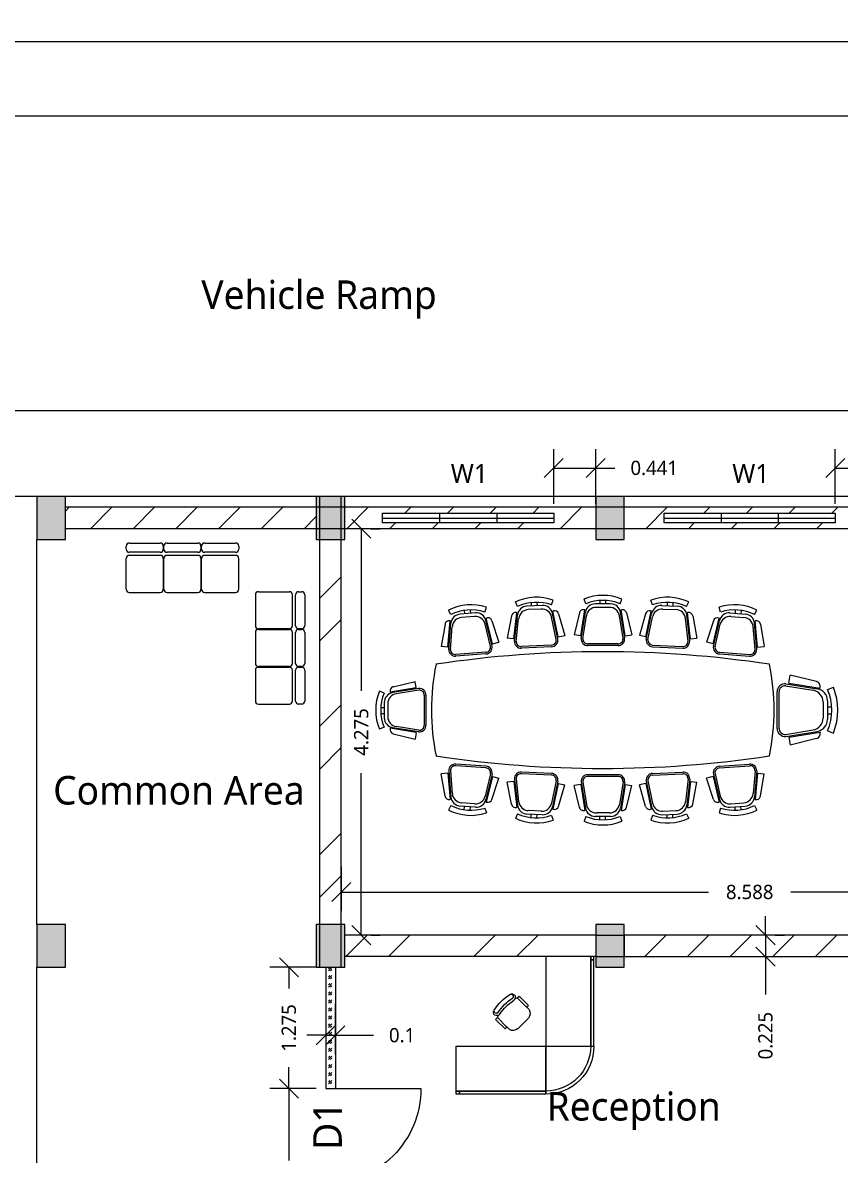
# Model space of a CAD drawing. Header units: metres. Extents: x 22814 to 23003, y 12423 to 12493.
# Drawn here: x 22826.47 to 22835.06, y 12469.05 to 12480.96 of the extents above; entities that cross this region are included whole.
import ezdxf

# ---------------------------------------------------------------- set-up
doc = ezdxf.new("R2010")
doc.units = ezdxf.units.M
doc.header["$PDMODE"] = 2
doc.linetypes.add('JIS_02_0.7', pattern=[1.35, 0.75, -0.6])
for name, color, linetype in [('Column hatch', 1, 'Continuous'), ('Door', 3, 'Continuous'), ('lines', 7, 'JIS_02_0.7'), ('Window', 50, 'Continuous')]:
    doc.layers.add(name, color=color, linetype=linetype)
doc.styles.add('Annotative', font='Microsoft YaHei Light.ttf')
doc.dimstyles.new('Dim 2', dxfattribs={"dimtxt": 0.15, "dimasz": 0.2, "dimexe": 0.2, "dimexo": 0.1, "dimgap": 0.2, "dimtad": 0, "dimdec": 3, "dimdsep": 46, "dimtxsty": 'Annotative', "dimblk": 'OBLIQUE', "dimcen": 1, "dimadec": 0, "dimazin": 0, "dimtfac": 1, "dimtdec": 3, "dimtmove": 0, "dimatfit": 3, "dimfxl": 1, "dimarcsym": 0})

# ---------------------------------------------------------------- blocks, each defined once
blk = doc.blocks.new('A$C124B51EC')
for p, q in [((50, 2150), (0, 2150)), ((0, 2150), (0, 2100)), ((1400, 2150), (50, 2150)), ((50, 2150), (50, 2100)), ((50, 2100), (50, 2150)), ((1400, 2100), (1400, 2150)), ((1400, 2150), (1400, 2100)), ((1400, 2100), (0, 2100)), ((0, 2100), (0, 1400)), ((0, 2100), (50, 2100)), ((50, 2100), (1400, 2100)), ((1400, 1400), (1400, 2100)), ((1400, 2100), (1400, 1400)), ((0, 1400), (1400, 1400)), ((1400, 1400), (2100, 1400)), ((1400, 1400), (2100, 1400)), ((1400, 0), (1400, 1400)), ((2100, 1400), (2150, 1400)), ((2100, 1400), (2100, 0)), ((2100, 1400), (2150, 1400)), ((2100, 50), (2100, 1400)), ((2150, 1400), (2150, 50)), ((763, 1129), (616, 982)), ((645, 953), (792, 1100)), ((831, 1139), (778, 1086)), ((616, 982), (645, 953)), ((1100, 792), (954, 645)), ((983, 616), (1130, 763)), ((1138, 829), (1086, 777)), ((954, 645), (983, 616)), ((2100, 0), (1400, 0)), ((2100, 50), (2150, 50)), ((2100, 0), (2100, 50)), ((2150, 50), (2100, 50)), ((2150, 0), (2100, 0)), ((2150, 50), (2150, 0))]:
    blk.add_line(p, q)
at = {"linetype": 'Continuous'}
for p, q in [((763, 1129), (792, 1100)), ((1101, 792), (1130, 763))]:
    blk.add_line(p, q, dxfattribs=at)
for centre, radius, start, end in [((1400, 1400), 750, 0, 90), ((1400, 1400), 700, 0, 90), ((1400, 1400), 700, 0, 90), ((700, 955), 54.9, 182.1618, 222.5717), ((956, 700), 54.9, 225.7226, 267.8382)]:
    blk.add_arc(centre, radius, start, end)
for centre, radius, start, end in [((887, 1044), 111, 49.0766, 120.8334), ((-131, -131), 1666, 40.9234, 49.0766), ((637, 868), 55.3, 35.2478, 215.1012), ((625, 850), 36.2, 40.0872, 205.3213), ((1438, 1412), 913, 214.1286, 223.8433), ((1044, 887), 111, 328.2566, 40.9234), ((1292, 1292), 836, 213.0899, 236.9101), ((1296, 1291), 766, 213.0112, 236.9888), ((1412, 1438), 913, 226.1567, 235.8714), ((856, 621), 35.2, 229.9128, 49.9128), ((868, 637), 55.3, 234.8988, 54.7522)]:
    blk.add_arc(centre, radius, start, end, dxfattribs=at)
blk = doc.blocks.new('A$C54520170')
for p, q in [((1309, 2554), (1328, 2612)), ((1702, 2622), (1676, 2677)), ((1998, 2633), (1814, 2624)), ((1986, 2591), (1829, 2584)), ((1865, 2668), (1867, 2627)), ((1934, 2672), (1936, 2630)), ((2110, 2640), (2130, 2698)), ((2522, 2655), (2499, 2711)), ((2818, 2652), (2634, 2652)), ((2805, 2611), (2647, 2611)), ((2687, 2693), (2687, 2652)), ((2757, 2694), (2757, 2652)), ((2931, 2655), (2954, 2711)), ((3321, 2640), (3301, 2698)), ((3433, 2633), (3618, 2624)), ((3445, 2591), (3602, 2584)), ((3497, 2672), (3495, 2630)), ((3566, 2668), (3565, 2627)), ((3730, 2622), (3755, 2677)), ((4138, 2554), (4119, 2612)), ((867, 2135), (894, 2449)), ((901, 2524), (874, 2579)), ((894, 2449), (889, 2450)), ((1197, 2544), (1013, 2530)), ((1187, 2501), (1030, 2490)), ((1063, 2575), (1066, 2534)), ((1133, 2580), (1136, 2539)), ((1396, 2145), (1323, 2452)), ((1327, 2481), (1332, 2483)), ((1400, 2175), (1327, 2481)), ((1395, 2450), (1478, 2193)), ((1629, 2508), (1577, 2243)), ((1657, 2234), (1692, 2547)), ((1664, 2205), (1700, 2518)), ((1684, 2203), (1715, 2477)), ((1692, 2547), (1687, 2548)), ((2166, 2225), (2109, 2495)), ((2185, 2229), (2121, 2538)), ((2126, 2567), (2131, 2568)), ((2190, 2258), (2126, 2567)), ((2193, 2534), (2269, 2275)), ((2444, 2545), (2380, 2282)), ((2459, 2269), (2509, 2580)), ((2465, 2240), (2515, 2551)), ((2485, 2237), (2529, 2510)), ((2509, 2580), (2504, 2582)), ((2967, 2237), (2923, 2510)), ((2987, 2240), (2937, 2551)), ((2943, 2580), (2948, 2582)), ((2993, 2269), (2943, 2580)), ((3009, 2545), (3072, 2282)), ((3238, 2534), (3163, 2275)), ((3241, 2258), (3305, 2567)), ((3246, 2229), (3310, 2538)), ((3266, 2225), (3322, 2495)), ((3305, 2567), (3300, 2568)), ((3747, 2203), (3716, 2477)), ((3767, 2205), (3731, 2518)), ((3739, 2547), (3744, 2548)), ((3775, 2234), (3739, 2547)), ((3803, 2508), (3854, 2243)), ((4052, 2450), (3969, 2193)), ((4047, 2175), (4120, 2481)), ((4051, 2145), (4124, 2452)), ((4120, 2481), (4115, 2483)), ((4249, 2544), (4434, 2530)), ((4260, 2501), (4417, 2490)), ((4314, 2580), (4311, 2539)), ((4384, 2575), (4381, 2534)), ((4546, 2524), (4573, 2579)), ((4553, 2449), (4558, 2450)), ((4580, 2135), (4553, 2449)), ((832, 2409), (787, 2142)), ((876, 2107), (903, 2421)), ((896, 2105), (919, 2380)), ((1376, 2141), (1313, 2409)), ((4071, 2141), (4134, 2409)), ((4551, 2105), (4528, 2380)), ((4571, 2107), (4544, 2421)), ((4615, 2409), (4660, 2142)), ((1400, 2175), (1478, 2193)), ((1657, 2234), (1577, 2243)), ((2190, 2258), (2269, 2275)), ((2459, 2269), (2380, 2282)), ((2993, 2269), (3072, 2282)), ((3241, 2258), (3163, 2275)), ((3775, 2234), (3854, 2243)), ((4047, 2175), (3969, 2193)), ((867, 2135), (787, 2142)), ((1321, 2072), (960, 2045)), ((1323, 2052), (962, 2025)), ((2109, 2158), (1747, 2141)), ((2110, 2138), (1748, 2121)), ((2907, 2172), (2545, 2172)), ((2907, 2152), (2545, 2152)), ((3322, 2158), (3684, 2141)), ((3322, 2138), (3683, 2121)), ((4124, 2052), (4485, 2025)), ((4126, 2072), (4487, 2045)), ((4580, 2135), (4660, 2142)), ((4955, 1701), (4971, 1797)), ((5289, 1720), (4971, 1797)), ((487, 1644), (175, 1594)), ((516, 1638), (204, 1588)), ((211, 1659), (474, 1723)), ((487, 1644), (474, 1723)), ((4916, 1670), (5246, 1617)), ((4920, 1694), (5297, 1633)), ((4955, 1701), (5332, 1641)), ((5332, 1641), (5333, 1647)), ((5422, 1625), (5490, 1653)), ((101, 1581), (45, 1604)), ((175, 1594), (174, 1599)), ((519, 1618), (246, 1574)), ((583, 1558), (583, 1196)), ((603, 1558), (603, 1196)), ((4814, 1597), (4814, 1159)), ((4838, 1597), (4838, 1159)), ((62, 1408), (103, 1408)), ((103, 1469), (103, 1285)), ((145, 1456), (145, 1298)), ((5369, 1473), (5369, 1283)), ((5419, 1490), (5419, 1266)), ((5469, 1415), (5419, 1415)), ((63, 1338), (103, 1338)), ((5468, 1331), (5419, 1331)), ((101, 1173), (45, 1150)), ((175, 1160), (174, 1155)), ((487, 1110), (175, 1160)), ((516, 1116), (204, 1166)), ((211, 1095), (474, 1031)), ((519, 1136), (246, 1180)), ((487, 1110), (474, 1031)), ((4916, 1087), (5246, 1140)), ((4920, 1063), (5297, 1123)), ((4955, 1055), (5332, 1115)), ((5332, 1115), (5333, 1109)), ((5422, 1131), (5490, 1103)), ((4955, 1055), (4971, 959)), ((5289, 1036), (4971, 959)), ((1321, 684), (960, 711)), ((1323, 704), (962, 731)), ((4124, 704), (4485, 731)), ((4126, 684), (4487, 711)), ((867, 621), (787, 614)), ((832, 347), (787, 614)), ((867, 621), (894, 307)), ((876, 649), (903, 335)), ((896, 651), (919, 376)), ((1376, 615), (1313, 347)), ((1396, 611), (1323, 304)), ((1400, 581), (1327, 275)), ((1395, 306), (1478, 563)), ((1400, 581), (1478, 563)), ((1664, 551), (1700, 238)), ((1684, 553), (1715, 279)), ((2109, 598), (1747, 615)), ((2110, 618), (1748, 635)), ((2907, 603), (2545, 603)), ((2907, 583), (2545, 583)), ((3322, 618), (3683, 635)), ((3322, 598), (3684, 615)), ((3747, 553), (3716, 279)), ((3767, 551), (3731, 238)), ((4047, 581), (3969, 563)), ((4052, 306), (3969, 563)), ((4047, 581), (4120, 275)), ((4051, 611), (4124, 304)), ((4071, 615), (4134, 347)), ((4551, 651), (4528, 376)), ((4571, 649), (4544, 335)), ((4580, 621), (4553, 307)), ((4580, 621), (4660, 614)), ((4615, 347), (4660, 614)), ((1657, 522), (1577, 513)), ((1629, 248), (1577, 513)), ((1657, 522), (1692, 209)), ((2166, 531), (2109, 261)), ((2185, 527), (2121, 218)), ((2190, 498), (2126, 189)), ((2190, 498), (2269, 481)), ((2193, 222), (2269, 481)), ((2459, 487), (2380, 474)), ((2444, 211), (2380, 474)), ((2459, 487), (2509, 175)), ((2465, 516), (2515, 204)), ((2485, 519), (2529, 246)), ((2967, 519), (2923, 246)), ((2987, 516), (2937, 204)), ((2993, 487), (2943, 175)), ((2993, 487), (3072, 474)), ((3009, 211), (3072, 474)), ((3241, 498), (3163, 481)), ((3238, 222), (3163, 481)), ((3241, 498), (3305, 189)), ((3246, 527), (3310, 218)), ((3266, 531), (3322, 261)), ((3775, 522), (3739, 209)), ((3775, 522), (3854, 513)), ((3803, 248), (3854, 513)), ((894, 307), (889, 306)), ((1327, 275), (1332, 273)), ((4120, 275), (4115, 273)), ((4553, 307), (4558, 306)), ((901, 232), (874, 177)), ((1197, 212), (1013, 226)), ((1187, 255), (1030, 266)), ((1063, 181), (1066, 222)), ((1133, 176), (1136, 217)), ((1309, 202), (1328, 144)), ((1692, 209), (1687, 208)), ((1986, 165), (1829, 172)), ((2126, 189), (2131, 188)), ((2509, 175), (2504, 174)), ((2805, 145), (2647, 145)), ((2943, 175), (2948, 174)), ((3305, 189), (3300, 188)), ((3445, 165), (3602, 172)), ((3739, 209), (3744, 208)), ((4138, 202), (4119, 144)), ((4249, 212), (4434, 226)), ((4260, 255), (4417, 266)), ((4314, 176), (4311, 217)), ((4384, 181), (4381, 222)), ((4546, 232), (4573, 177)), ((1702, 134), (1676, 79)), ((1998, 123), (1814, 131)), ((1865, 88), (1867, 129)), ((1934, 84), (1936, 126)), ((2110, 115), (2130, 58)), ((2522, 101), (2499, 45)), ((2818, 103), (2634, 103)), ((2687, 63), (2687, 103)), ((2757, 62), (2757, 103)), ((2931, 101), (2954, 45)), ((3321, 115), (3301, 58)), ((3433, 123), (3618, 131)), ((3497, 84), (3495, 126)), ((3566, 88), (3565, 129)), ((3730, 134), (3755, 79))]:
    blk.add_line(p, q)
for centre, radius, start, end in [((1929, 2129), 603, 70.5031, 114.7849), ((2726, 2152), 603, 67.8591, 112.1409), ((3502, 2129), 603, 65.2151, 109.4969), ((1142, 2038), 603, 72.0851, 116.3669), ((1819, 2505), 120, 92.644, 173.5203), ((1929, 2129), 542, 70.5031, 114.7849), ((1835, 2464), 120, 92.644, 173.5203), ((1992, 2471), 120, 11.7677, 92.644), ((2004, 2513), 120, 11.7677, 92.644), ((2492, 2533), 50, 76.3633, 166.3633), ((2634, 2532), 120, 90, 170.8763), ((2726, 2152), 542, 67.8591, 112.1409), ((2647, 2491), 120, 90, 170.8763), ((2805, 2491), 120, 9.1237, 90), ((2818, 2532), 120, 9.1237, 90), ((2960, 2533), 50, 13.6367, 103.6367), ((3428, 2513), 120, 87.356, 168.2323), ((3502, 2129), 542, 65.2151, 109.4969), ((3439, 2471), 120, 87.356, 168.2323), ((3597, 2464), 120, 6.4797, 87.356), ((3612, 2505), 120, 6.4797, 87.356), ((4305, 2038), 603, 63.6331, 107.9149), ((881, 2401), 50, 80.5894, 170.5894), ((1142, 2038), 542, 72.0851, 116.3669), ((1022, 2410), 120, 94.226, 175.1024), ((1039, 2370), 120, 94.226, 175.1024), ((1196, 2382), 120, 13.3497, 94.226), ((1206, 2424), 120, 13.3497, 94.226), ((1347, 2435), 50, 17.8627, 107.8627), ((1678, 2499), 50, 79.0073, 169.0073), ((2145, 2520), 50, 16.2807, 106.2807), ((3286, 2520), 50, 73.7193, 163.7193), ((3754, 2499), 50, 10.9927, 100.9927), ((4100, 2435), 50, 72.1373, 162.1373), ((4241, 2424), 120, 85.774, 166.6503), ((4251, 2382), 120, 85.774, 166.6503), ((4305, 2038), 542, 63.6331, 107.9149), ((4408, 2370), 120, 4.8976, 85.774), ((4425, 2410), 120, 4.8976, 85.774), ((4566, 2401), 50, 9.4106, 99.4106), ((1744, 2201), 80, 176.9334, 272.644), ((1744, 2201), 60, 176.9334, 272.644), ((2106, 2218), 60, 272.644, 8.3546), ((2106, 2218), 80, 272.644, 8.3546), ((2545, 2232), 80, 174.2894, 270), ((2545, 2232), 60, 174.2894, 270), ((2907, 2232), 80, 270, 5.7106), ((2907, 2232), 60, 270, 5.7106), ((3325, 2218), 80, 171.6454, 267.356), ((3325, 2218), 60, 171.6454, 267.356), ((3687, 2201), 80, 267.356, 3.0666), ((3687, 2201), 60, 267.356, 3.0666), ((2723, -11330), 13408, 81.4217, 98.5783), ((956, 2105), 80, 178.5154, 274.226), ((956, 2105), 60, 178.5154, 274.226), ((1317, 2131), 60, 274.226, 9.9366), ((1317, 2131), 80, 274.226, 9.9366), ((4130, 2131), 80, 170.0634, 265.774), ((4130, 2131), 60, 170.0634, 265.774), ((4491, 2105), 80, 265.774, 1.4846), ((4491, 2105), 60, 265.774, 1.4846), ((3390, 1378), 2722, 168.3444, 191.6556), ((2057, 1378), 2722, 348.3444, 11.6556), ((223, 1611), 50, 103.6367, 193.6367), ((523, 1558), 80, 0, 95.7106), ((4911, 1597), 96.8, 84.2894, 180), ((4911, 1597), 72.6, 84.2894, 180), ((5274, 1661), 60.5, 346.3633, 76.3633), ((5274, 1490), 145, 0, 80.8763), ((4814, 1378), 730, 337.8591, 22.1409), ((603, 1377), 603, 157.8591, 202.1409), ((603, 1377), 542, 157.8591, 202.1409), ((223, 1469), 120, 99.1237, 180), ((265, 1456), 120, 99.1237, 180), ((523, 1558), 60, 0, 95.7106), ((5223, 1473), 145, 0, 80.8763), ((4814, 1378), 656, 337.8591, 22.1409), ((223, 1285), 120, 180, 260.8763), ((265, 1298), 120, 180, 260.8763), ((5223, 1283), 145, 279.1237, 0), ((5274, 1266), 145, 279.1237, 0), ((223, 1143), 50, 166.3633, 256.3633), ((523, 1196), 80, 264.2894, 0), ((523, 1196), 60, 264.2894, 0), ((4911, 1159), 96.8, 180, 275.7106), ((4911, 1159), 72.6, 180, 275.7106), ((5274, 1095), 60.5, 283.6367, 13.6367), ((2723, 14086), 13408, 261.4217, 278.5783), ((956, 651), 80, 85.774, 181.4846), ((956, 651), 60, 85.774, 181.4846), ((1317, 625), 60, 350.0634, 85.774), ((1317, 625), 80, 350.0634, 85.774), ((4130, 625), 80, 94.226, 189.9366), ((4130, 625), 60, 94.226, 189.9366), ((4491, 651), 80, 358.5154, 94.226), ((4491, 651), 60, 358.5154, 94.226), ((1744, 555), 80, 87.356, 183.0666), ((1744, 555), 60, 87.356, 183.0666), ((2106, 538), 60, 351.6454, 87.356), ((2106, 538), 80, 351.6454, 87.356), ((2545, 523), 80, 90, 185.7106), ((2545, 523), 60, 90, 185.7106), ((2907, 523), 80, 354.2894, 90), ((2907, 523), 60, 354.2894, 90), ((3325, 538), 80, 92.644, 188.3546), ((3325, 538), 60, 92.644, 188.3546), ((3687, 555), 80, 356.9334, 92.644), ((3687, 555), 60, 356.9334, 92.644), ((881, 355), 50, 189.4106, 279.4106), ((1022, 346), 120, 184.8976, 265.774), ((1039, 386), 120, 184.8976, 265.774), ((1196, 374), 120, 265.774, 346.6503), ((1206, 332), 120, 265.774, 346.6503), ((1347, 321), 50, 252.1373, 342.1373), ((1835, 292), 120, 186.4797, 267.356), ((3597, 292), 120, 272.644, 353.5203), ((4100, 321), 50, 197.8627, 287.8627), ((4241, 332), 120, 193.3497, 274.226), ((4251, 374), 120, 193.3497, 274.226), ((4408, 386), 120, 274.226, 355.1024), ((4425, 346), 120, 274.226, 355.1024), ((4566, 355), 50, 260.5894, 350.5894), ((1142, 718), 603, 243.6331, 287.9149), ((1142, 718), 542, 243.6331, 287.9149), ((1678, 257), 50, 190.9927, 280.9927), ((1819, 251), 120, 186.4797, 267.356), ((1992, 285), 120, 267.356, 348.2323), ((2004, 243), 120, 267.356, 348.2323), ((2145, 236), 50, 253.7193, 343.7193), ((2492, 223), 50, 193.6367, 283.6367), ((2634, 223), 120, 189.1237, 270), ((2647, 265), 120, 189.1237, 270), ((2805, 265), 120, 270, 350.8763), ((2818, 223), 120, 270, 350.8763), ((2960, 223), 50, 256.3633, 346.3633), ((3286, 236), 50, 196.2807, 286.2807), ((3428, 243), 120, 191.7677, 272.644), ((3439, 285), 120, 191.7677, 272.644), ((3612, 251), 120, 272.644, 353.5203), ((3754, 257), 50, 259.0073, 349.0073), ((4305, 718), 603, 252.0851, 296.3669), ((4305, 718), 542, 252.0851, 296.3669), ((1929, 627), 603, 245.2151, 289.4969), ((1929, 627), 542, 245.2151, 289.4969), ((2726, 603), 603, 247.8591, 292.1409), ((2726, 603), 542, 247.8591, 292.1409), ((3502, 627), 603, 250.5031, 294.7849), ((3502, 627), 542, 250.5031, 294.7849)]:
    blk.add_arc(centre, radius, start, end)
blk = doc.blocks.new('A$C01DD1BAD')
at = {"linetype": 'ByBlock'}
for p, q in [((0, 0.7), (0, 0.75)), ((0.05, 0.8), (0.55, 0.8)), ((0.6, 0.75), (0.6, 0.7)), ((0.61, 0.7), (0.61, 0.75)), ((0.66, 0.8), (1.16, 0.8)), ((1.21, 0.75), (1.21, 0.7)), ((1.22, 0.7), (1.22, 0.75)), ((1.27, 0.8), (1.77, 0.8)), ((1.82, 0.75), (1.82, 0.7)), ((0.55, 0.65), (0.05, 0.65)), ((0.55, 0.6), (0.05, 0.6)), ((1.16, 0.65), (0.66, 0.65)), ((1.16, 0.6), (0.66, 0.6)), ((1.77, 0.65), (1.27, 0.65)), ((1.77, 0.6), (1.27, 0.6)), ((0, 0.05), (0, 0.55)), ((0.6, 0.55), (0.6, 0.05)), ((0.61, 0.05), (0.61, 0.55)), ((1.21, 0.55), (1.21, 0.05)), ((1.22, 0.05), (1.22, 0.55)), ((1.82, 0.05), (1.82, 0.55)), ((0.05, 0), (0.427, 0)), ((0.387, 0), (0.55, 0)), ((0.66, 0), (1.037, 0)), ((0.997, 0), (1.16, 0)), ((1.27, 0), (1.647, 0)), ((1.607, 0), (1.77, 0))]:
    blk.add_line(p, q, dxfattribs=at)
for centre, start, end in [((0.05, 0.75), 90, 180), ((0.55, 0.75), 0, 90), ((0.55, 0.75), 0, 90), ((0.66, 0.75), 90, 180), ((1.16, 0.75), 0, 90), ((1.16, 0.75), 0, 90), ((1.27, 0.75), 90, 180), ((1.77, 0.75), 0, 90), ((1.77, 0.75), 0, 90), ((0.05, 0.7), 180, 270), ((0.05, 0.55), 90, 180), ((0.55, 0.7), 270, 0), ((0.55, 0.7), 270, 0), ((0.55, 0.55), 0, 90), ((0.55, 0.55), 0, 90), ((0.66, 0.7), 180, 270), ((0.66, 0.55), 90, 180), ((1.16, 0.7), 270, 0), ((1.16, 0.7), 270, 0), ((1.16, 0.55), 0, 90), ((1.16, 0.55), 0, 90), ((1.27, 0.7), 180, 270), ((1.27, 0.55), 90, 180), ((1.77, 0.7), 270, 0), ((1.77, 0.7), 270, 0), ((1.77, 0.55), 0, 90), ((1.77, 0.55), 0, 90), ((0.05, 0.05), 180, 270), ((0.55, 0.05), 270, 0), ((0.66, 0.05), 180, 270), ((1.16, 0.05), 270, 0), ((1.27, 0.05), 180, 270), ((1.77, 0.05), 270, 0)]:
    blk.add_arc(centre, 0.05, start, end, dxfattribs=at)
blk = doc.blocks.new('_Oblique')
at = {"color": 0, "linetype": 'ByBlock', "lineweight": -2}
blk.add_line((-0.5, -0.5), (0.5, 0.5), dxfattribs=at)
blk = doc.blocks.new('*D168')
at = {"color": 0, "lineweight": -2, "transparency": 16777216}
for p, q in [((22829.553, 12469.75), (22829.065, 12469.75)), ((22829.265, 12469.75), (22829.265, 12468.992)), ((22829.265, 12467.75), (22829.265, 12468.507)), ((22829.553, 12467.75), (22829.065, 12467.75))]:
    blk.add_line(p, q, dxfattribs=at)
at = {"layer": 'Defpoints', "color": 0, "transparency": 16777216}
for p in [(22829.265, 12469.75), (22829.653, 12469.75), (22829.653, 12467.75)]:
    blk.add_point(p, dxfattribs=at)
at = {"color": 0, "lineweight": -2, "transparency": 16777216, "xscale": 0.2, "yscale": 0.2, "zscale": 0.2}
for p, rotation in [((22829.265, 12469.75), 90), ((22829.265, 12467.75), 270)]:
    blk.add_blockref('_Oblique', p, dxfattribs=dict(at, rotation=rotation))
at = {"color": 0, "transparency": 16777216, "insert": (22829.265, 12468.75), "char_height": 0.15, "attachment_point": 5, "rotation": 90, "style": 'Annotative'}
blk.add_mtext('2', dxfattribs=at)
blk = doc.blocks.new('*D169')
at = {"color": 0, "lineweight": -2, "transparency": 16777216}
for p, q in [((22829.553, 12471.025), (22829.065, 12471.025)), ((22829.265, 12471.025), (22829.265, 12470.801)), ((22829.265, 12469.75), (22829.265, 12469.974)), ((22829.553, 12469.75), (22829.065, 12469.75))]:
    blk.add_line(p, q, dxfattribs=at)
at = {"layer": 'Defpoints', "color": 0, "transparency": 16777216}
for p in [(22829.265, 12471.025), (22829.653, 12471.025), (22829.653, 12469.75)]:
    blk.add_point(p, dxfattribs=at)
at = {"color": 0, "lineweight": -2, "transparency": 16777216, "xscale": 0.2, "yscale": 0.2, "zscale": 0.2}
for p, rotation in [((22829.265, 12471.025), 90), ((22829.265, 12469.75), 270)]:
    blk.add_blockref('_Oblique', p, dxfattribs=dict(at, rotation=rotation))
at = {"color": 0, "transparency": 16777216, "insert": (22829.265, 12470.387), "char_height": 0.15, "attachment_point": 5, "rotation": 90, "style": 'Annotative'}
blk.add_mtext('1.275', dxfattribs=at)
blk = doc.blocks.new('*D178')
at = {"color": 0, "lineweight": -2, "transparency": 16777216}
for p, q in [((22829.816, 12472.082), (22829.816, 12471.616)), ((22838.403, 12472.082), (22838.403, 12471.616)), ((22829.816, 12471.816), (22833.676, 12471.816)), ((22838.403, 12471.816), (22834.543, 12471.816))]:
    blk.add_line(p, q, dxfattribs=at)
at = {"layer": 'Defpoints', "color": 0, "transparency": 16777216}
for p in [(22829.816, 12472.182), (22838.403, 12472.182), (22838.403, 12471.816)]:
    blk.add_point(p, dxfattribs=at)
at = {"color": 0, "lineweight": -2, "transparency": 16777216, "xscale": 0.2, "yscale": 0.2, "zscale": 0.2, "rotation": 180}
blk.add_blockref('_Oblique', (22829.816, 12471.816), dxfattribs=at)
at = {"color": 0, "lineweight": -2, "transparency": 16777216, "xscale": 0.2, "yscale": 0.2, "zscale": 0.2}
blk.add_blockref('_Oblique', (22838.403, 12471.816), dxfattribs=at)
at = {"color": 0, "transparency": 16777216, "insert": (22834.11, 12471.816), "char_height": 0.15, "attachment_point": 5, "style": 'Annotative'}
blk.add_mtext('8.588', dxfattribs=at)
blk = doc.blocks.new('*D179')
at = {"color": 0, "lineweight": -2, "transparency": 16777216}
for p, q in [((22830.026, 12475.638), (22830.026, 12473.934)), ((22830.126, 12475.638), (22830.226, 12475.638)), ((22830.026, 12471.363), (22830.026, 12473.066)), ((22830.126, 12471.363), (22830.226, 12471.363))]:
    blk.add_line(p, q, dxfattribs=at)
at = {"layer": 'Defpoints', "color": 0, "transparency": 16777216}
for p in [(22830.026, 12475.638), (22830.026, 12471.363), (22830.026, 12471.363)]:
    blk.add_point(p, dxfattribs=at)
at = {"color": 0, "lineweight": -2, "transparency": 16777216, "xscale": 0.2, "yscale": 0.2, "zscale": 0.2}
for p, rotation in [((22830.026, 12475.638), 90), ((22830.026, 12471.363), 270)]:
    blk.add_blockref('_Oblique', p, dxfattribs=dict(at, rotation=rotation))
at = {"color": 0, "transparency": 16777216, "insert": (22830.026, 12473.5), "char_height": 0.15, "attachment_point": 5, "rotation": 90, "style": 'Annotative'}
blk.add_mtext('4.275', dxfattribs=at)
blk = doc.blocks.new('*D185')
at = {"color": 0, "lineweight": -2, "transparency": 16777216}
for p, q in [((22825.416, 12476.075), (22825.416, 12477.081)), ((22850.416, 12476.075), (22850.416, 12477.081)), ((22825.416, 12476.881), (22837.618, 12476.881)), ((22850.416, 12476.881), (22838.213, 12476.881))]:
    blk.add_line(p, q, dxfattribs=at)
at = {"layer": 'Defpoints', "color": 0, "transparency": 16777216}
for p in [(22850.416, 12476.881), (22825.416, 12475.975), (22850.416, 12475.975)]:
    blk.add_point(p, dxfattribs=at)
at = {"color": 0, "lineweight": -2, "transparency": 16777216, "xscale": 0.2, "yscale": 0.2, "zscale": 0.2, "rotation": 180}
blk.add_blockref('_Oblique', (22825.416, 12476.881), dxfattribs=at)
at = {"color": 0, "lineweight": -2, "transparency": 16777216, "xscale": 0.2, "yscale": 0.2, "zscale": 0.2}
blk.add_blockref('_Oblique', (22850.416, 12476.881), dxfattribs=at)
at = {"color": 0, "transparency": 16777216, "insert": (22837.916, 12476.881), "char_height": 0.15, "attachment_point": 5, "style": 'Annotative'}
blk.add_mtext('25', dxfattribs=at)
blk = doc.blocks.new('*D196')
at = {"color": 0, "lineweight": -2, "transparency": 16777216}
for p, q in [((22829.653, 12470.646), (22829.653, 12470.11)), ((22829.753, 12470.646), (22829.753, 12470.11)), ((22829.653, 12470.31), (22829.453, 12470.31)), ((22829.653, 12470.31), (22829.753, 12470.31)), ((22829.753, 12470.31), (22830.153, 12470.31))]:
    blk.add_line(p, q, dxfattribs=at)
at = {"layer": 'Defpoints', "color": 0, "transparency": 16777216}
for p in [(22829.653, 12470.746), (22829.753, 12470.746), (22829.753, 12470.31)]:
    blk.add_point(p, dxfattribs=at)
at = {"color": 0, "lineweight": -2, "transparency": 16777216, "xscale": 0.2, "yscale": 0.2, "zscale": 0.2}
blk.add_blockref('_Oblique', (22829.653, 12470.31), dxfattribs=at)
at = {"color": 0, "lineweight": -2, "transparency": 16777216, "xscale": 0.2, "yscale": 0.2, "zscale": 0.2, "rotation": 180}
blk.add_blockref('_Oblique', (22829.753, 12470.31), dxfattribs=at)
at = {"color": 0, "transparency": 16777216, "insert": (22830.455, 12470.31), "char_height": 0.15, "attachment_point": 5, "style": 'Annotative'}
blk.add_mtext('0.1', dxfattribs=at)
blk = doc.blocks.new('*D197')
at = {"color": 0, "lineweight": -2, "transparency": 16777216}
for p, q in [((22834.276, 12471.363), (22834.276, 12471.563)), ((22834.276, 12471.363), (22834.276, 12471.138)), ((22834.376, 12471.363), (22834.476, 12471.363)), ((22834.276, 12471.138), (22834.276, 12470.738)), ((22834.376, 12471.138), (22834.476, 12471.138))]:
    blk.add_line(p, q, dxfattribs=at)
at = {"layer": 'Defpoints', "color": 0, "transparency": 16777216}
for p in [(22834.276, 12471.363), (22834.276, 12471.138), (22834.276, 12471.138)]:
    blk.add_point(p, dxfattribs=at)
at = {"color": 0, "lineweight": -2, "transparency": 16777216, "xscale": 0.2, "yscale": 0.2, "zscale": 0.2}
for p, rotation in [((22834.276, 12471.363), 270), ((22834.276, 12471.138), 90)]:
    blk.add_blockref('_Oblique', p, dxfattribs=dict(at, rotation=rotation))
at = {"color": 0, "transparency": 16777216, "insert": (22834.276, 12470.306), "char_height": 0.15, "attachment_point": 5, "rotation": 90, "style": 'Annotative'}
blk.add_mtext('0.225', dxfattribs=at)
blk = doc.blocks.new('*D205')
at = {"color": 0, "lineweight": -2, "transparency": 16777216}
for p, q in [((22835.01, 12475.9), (22835.01, 12476.476)), ((22835.428, 12475.9), (22835.428, 12476.476)), ((22835.01, 12476.276), (22835.428, 12476.276)), ((22835.428, 12476.276), (22835.628, 12476.276))]:
    blk.add_line(p, q, dxfattribs=at)
at = {"layer": 'Defpoints', "color": 0, "transparency": 16777216}
for p in [(22835.428, 12476.276), (22835.01, 12475.8), (22835.428, 12475.8)]:
    blk.add_point(p, dxfattribs=at)
at = {"color": 0, "lineweight": -2, "transparency": 16777216, "xscale": 0.2, "yscale": 0.2, "zscale": 0.2, "rotation": 180}
blk.add_blockref('_Oblique', (22835.01, 12476.276), dxfattribs=at)
at = {"color": 0, "lineweight": -2, "transparency": 16777216, "xscale": 0.2, "yscale": 0.2, "zscale": 0.2}
blk.add_blockref('_Oblique', (22835.428, 12476.276), dxfattribs=at)
at = {"color": 0, "transparency": 16777216, "insert": (22836.047, 12476.276), "char_height": 0.15, "attachment_point": 5, "style": 'Annotative'}
blk.add_mtext('0.419', dxfattribs=at)
blk = doc.blocks.new('*D206')
at = {"color": 0, "lineweight": -2, "transparency": 16777216}
for p, q in [((22832.05, 12475.9), (22832.05, 12476.476)), ((22832.491, 12475.9), (22832.491, 12476.476)), ((22832.05, 12476.276), (22832.491, 12476.276)), ((22832.491, 12476.276), (22832.691, 12476.276))]:
    blk.add_line(p, q, dxfattribs=at)
at = {"layer": 'Defpoints', "color": 0, "transparency": 16777216}
for p in [(22832.491, 12476.276), (22832.05, 12475.8), (22832.491, 12475.8)]:
    blk.add_point(p, dxfattribs=at)
at = {"color": 0, "lineweight": -2, "transparency": 16777216, "xscale": 0.2, "yscale": 0.2, "zscale": 0.2, "rotation": 180}
blk.add_blockref('_Oblique', (22832.05, 12476.276), dxfattribs=at)
at = {"color": 0, "lineweight": -2, "transparency": 16777216, "xscale": 0.2, "yscale": 0.2, "zscale": 0.2}
blk.add_blockref('_Oblique', (22832.491, 12476.276), dxfattribs=at)
at = {"color": 0, "transparency": 16777216, "insert": (22833.106, 12476.276), "char_height": 0.15, "attachment_point": 5, "style": 'Annotative'}
blk.add_mtext('0.441', dxfattribs=at)
blk = doc.blocks.new('*D212')
at = {"color": 0, "lineweight": -2, "transparency": 16777216}
for p, q in [((22817.603, 12480.075), (22817.603, 12480.96)), ((22856.103, 12480.075), (22856.103, 12480.96)), ((22817.603, 12480.76), (22836.478, 12480.76)), ((22856.103, 12480.76), (22837.229, 12480.76))]:
    blk.add_line(p, q, dxfattribs=at)
at = {"layer": 'Defpoints', "color": 0, "transparency": 16777216}
for p in [(22817.603, 12480.76), (22817.603, 12479.975), (22856.103, 12479.975)]:
    blk.add_point(p, dxfattribs=at)
at = {"color": 0, "lineweight": -2, "transparency": 16777216, "xscale": 0.2, "yscale": 0.2, "zscale": 0.2, "rotation": 180}
blk.add_blockref('_Oblique', (22817.603, 12480.76), dxfattribs=at)
at = {"color": 0, "lineweight": -2, "transparency": 16777216, "xscale": 0.2, "yscale": 0.2, "zscale": 0.2}
blk.add_blockref('_Oblique', (22856.103, 12480.76), dxfattribs=at)
at = {"color": 0, "transparency": 16777216, "insert": (22836.853, 12480.76), "char_height": 0.15, "attachment_point": 5, "style": 'Annotative'}
blk.add_mtext('38.5', dxfattribs=at)

msp = doc.modelspace()

# ---------------------------------------------------------------- hatches: boundary and pattern name
h = msp.add_hatch()
h.set_pattern_fill('ANSI31', color=0, scale=0.1)
h.paths.add_polyline_path([(22841.5658, 12475.5252), (22841.3408, 12475.5252), (22841.3408, 12471.4752), (22841.5658, 12471.4752)])
h.paths.add_polyline_path([(22844.2408, 12475.8627), (22841.6033, 12475.8627), (22841.6033, 12475.6377), (22844.2408, 12475.6377)])
h.paths.add_polyline_path([(22842.0221, 12475.8002), (22843.8221, 12475.8002), (22843.8221, 12475.7002), (22842.0221, 12475.7002)], flags=16)
h.paths.add_polyline_path([(22841.3033, 12475.8627), (22838.6658, 12475.8627), (22838.6658, 12475.6377), (22841.3033, 12475.6377)])
h.paths.add_polyline_path([(22838.6283, 12475.5252), (22838.4033, 12475.5252), (22838.4033, 12471.4752), (22838.6283, 12471.4752)])
h.paths.add_polyline_path([(22838.3658, 12475.8627), (22835.7283, 12475.8627), (22835.7283, 12475.6377), (22838.3658, 12475.6377)])
h.paths.add_polyline_path([(22837.9471, 12475.7002), (22836.1471, 12475.7002), (22836.1471, 12475.8002), (22837.9471, 12475.8002)], flags=16)
h.paths.add_polyline_path([(22835.4283, 12475.8627), (22832.7908, 12475.8627), (22832.7908, 12475.6377), (22835.4283, 12475.6377)])
h.paths.add_polyline_path([(22835.0096, 12475.7002), (22833.2096, 12475.7002), (22833.2096, 12475.8002), (22835.0096, 12475.8002)], flags=16)
h.paths.add_polyline_path([(22835.4283, 12471.3627), (22832.7908, 12471.3627), (22832.7908, 12471.1377), (22835.4283, 12471.1377)])
h.paths.add_polyline_path([(22837.3658, 12471.3627), (22835.7283, 12471.3627), (22835.7283, 12471.1377), (22837.3658, 12471.1377)])
h.paths.add_polyline_path([(22829.5533, 12475.8627), (22826.9158, 12475.8627), (22826.9158, 12475.6377), (22829.5533, 12475.6377)])
h.paths.add_polyline_path([(22842.6033, 12471.3627), (22842.6033, 12471.1377), (22844.2408, 12471.1377), (22844.2408, 12471.3627)])
h.paths.add_polyline_path([(22830.8499, 12475.8002), (22830.8499, 12475.7502), (22830.2499, 12475.7502), (22830.2499, 12475.8002)])
h.paths.add_polyline_path([(22830.8499, 12475.7502), (22830.8499, 12475.7002), (22830.2499, 12475.7002), (22830.2499, 12475.7502)])
h.paths.add_polyline_path([(22830.8499, 12475.7502), (22830.8499, 12475.8002), (22831.4499, 12475.8002), (22831.4499, 12475.7502)])
h.paths.add_polyline_path([(22830.8499, 12475.7002), (22830.8499, 12475.7502), (22831.4499, 12475.7502), (22831.4499, 12475.7002)])
h.paths.add_polyline_path([(22831.4499, 12475.7502), (22831.4499, 12475.8002), (22832.0499, 12475.8002), (22832.0499, 12475.7502)])
h.paths.add_polyline_path([(22832.0499, 12475.7502), (22832.0499, 12475.7002), (22831.4499, 12475.7002), (22831.4499, 12475.7502)])
h.paths.add_polyline_path([(22832.4908, 12475.8627), (22829.8533, 12475.8627), (22829.8533, 12475.6377), (22832.4908, 12475.6377)])
h = msp.add_hatch()
h.set_pattern_fill('ANSI32', color=0, scale=0.1)
h.paths.add_polyline_path([(22829.8158, 12466.0252), (22829.5908, 12466.0252), (22829.5908, 12461.9752), (22829.8158, 12461.9752)])
h.paths.add_polyline_path([(22832.4908, 12466.1377), (22832.4908, 12466.3627), (22829.8533, 12466.3627), (22829.8533, 12466.1377)])
h.paths.add_polyline_path([(22829.8533, 12471.3627), (22829.8533, 12471.1377), (22832.4908, 12471.1377), (22832.4908, 12471.3627)])
h.paths.add_polyline_path([(22829.8158, 12475.5252), (22829.5908, 12475.5252), (22829.5908, 12471.4752), (22829.8158, 12471.4752)])
h = msp.add_hatch()
h.set_pattern_fill('GOST_GLASS', color=0, scale=0.01)
h.set_pattern_definition([(45, (-2.9375, -0.00032), (0.08485281374, 0), [0.05, -0.07]), (45, (-2.916287, -0.00032), (0.08485281374, 0), [0.02, -0.1]), (45, (-2.9375, 0.020894), (0.08485281374, 0), [0.02, -0.1])])
h.paths.add_polyline_path([(22829.7533, 12471.0248), (22829.6533, 12471.0248), (22829.6533, 12469.7498), (22829.7533, 12469.7498)])
h.paths.add_polyline_path([(22829.7533, 12467.7498), (22829.6533, 12467.7498), (22829.6533, 12466.4748), (22829.7533, 12466.4748)])
at = {"layer": 'Column hatch'}
h = msp.add_hatch(color=256, dxfattribs=at)
h.dxf.hatch_style = 1
h.paths.add_polyline_path([(22826.9158, 12475.9752), (22826.6158, 12475.9752), (22826.6158, 12475.5252), (22826.7658, 12475.5252), (22826.7658, 12475.7502), (22826.9158, 12475.7502)])
h.paths.add_polyline_path([(22826.9158, 12475.7502), (22826.7658, 12475.7502), (22826.7658, 12475.5252), (22826.9158, 12475.5252)], flags=17)
h.paths.add_polyline_path([(22829.8533, 12475.9752), (22829.5533, 12475.9752), (22829.5533, 12475.7502), (22829.8533, 12475.7502)])
h.paths.add_polyline_path([(22829.8533, 12475.7502), (22829.5533, 12475.7502), (22829.5533, 12475.5252), (22829.8533, 12475.5252)])
h.paths.add_polyline_path([(22832.7908, 12475.9752), (22832.4908, 12475.9752), (22832.4908, 12475.7502), (22832.7908, 12475.7502)])
h.paths.add_polyline_path([(22832.7908, 12475.7502), (22832.4908, 12475.7502), (22832.4908, 12475.5252), (22832.7908, 12475.5252)])
h.paths.add_polyline_path([(22835.7283, 12475.9752), (22835.4283, 12475.9752), (22835.4283, 12475.7502), (22835.7283, 12475.7502)])
h.paths.add_polyline_path([(22835.7283, 12475.7502), (22835.4283, 12475.7502), (22835.4283, 12475.5252), (22835.7283, 12475.5252)])
h.paths.add_polyline_path([(22838.6658, 12475.9752), (22838.3658, 12475.9752), (22838.3658, 12475.7502), (22838.6658, 12475.7502)])
h.paths.add_polyline_path([(22838.6658, 12475.7502), (22838.3658, 12475.7502), (22838.3658, 12475.5252), (22838.6658, 12475.5252)])
h.paths.add_polyline_path([(22841.6033, 12475.9752), (22841.3033, 12475.9752), (22841.3033, 12475.7502), (22841.6033, 12475.7502)])
h.paths.add_polyline_path([(22841.6033, 12475.7502), (22841.3033, 12475.7502), (22841.3033, 12475.5252), (22841.6033, 12475.5252)])
h.paths.add_polyline_path([(22844.5408, 12475.9752), (22844.2408, 12475.9752), (22844.2408, 12475.7502), (22844.5408, 12475.7502)])
h.paths.add_polyline_path([(22844.5408, 12475.7502), (22844.2408, 12475.7502), (22844.2408, 12475.5252), (22844.5408, 12475.5252)])
h.paths.add_polyline_path([(22847.4783, 12475.9752), (22847.1783, 12475.9752), (22847.1783, 12475.7502), (22847.4783, 12475.7502)])
h.paths.add_polyline_path([(22847.4783, 12475.7502), (22847.1783, 12475.7502), (22847.1783, 12475.5252), (22847.4783, 12475.5252)])
h.paths.add_polyline_path([(22850.4158, 12475.9752), (22850.1158, 12475.9752), (22850.1158, 12475.7502), (22850.2658, 12475.7502), (22850.2658, 12475.5252), (22850.4158, 12475.5252)])
h.paths.add_polyline_path([(22850.2658, 12475.7502), (22850.1158, 12475.7502), (22850.1158, 12475.5252), (22850.2658, 12475.5252)], flags=17)
h.paths.add_polyline_path([(22850.4158, 12471.4752), (22850.1158, 12471.4752), (22850.1158, 12471.0252), (22850.4158, 12471.0252)])
h.paths.add_polyline_path([(22847.4783, 12471.4752), (22847.1783, 12471.4752), (22847.1783, 12471.2502), (22847.4783, 12471.2502)])
h.paths.add_polyline_path([(22847.4783, 12471.2502), (22847.1783, 12471.2502), (22847.1783, 12471.0252), (22847.4783, 12471.0252)])
h.paths.add_polyline_path([(22844.5408, 12471.2502), (22844.2408, 12471.2502), (22844.2408, 12471.0252), (22844.5408, 12471.0252)])
h.paths.add_polyline_path([(22844.5408, 12471.4752), (22844.2408, 12471.4752), (22844.2408, 12471.2502), (22844.5408, 12471.2502)])
h.paths.add_polyline_path([(22841.6033, 12471.4752), (22841.3033, 12471.4752), (22841.3033, 12471.2502), (22841.6033, 12471.2502)])
h.paths.add_polyline_path([(22841.6033, 12471.2502), (22841.3033, 12471.2502), (22841.3033, 12471.0252), (22841.6033, 12471.0252)])
h.paths.add_polyline_path([(22838.6658, 12471.2502), (22838.3658, 12471.2502), (22838.3658, 12471.0252), (22838.6658, 12471.0252)])
h.paths.add_polyline_path([(22838.6658, 12471.4752), (22838.3658, 12471.4752), (22838.3658, 12471.2502), (22838.6658, 12471.2502)])
h.paths.add_polyline_path([(22835.7283, 12471.2502), (22835.4283, 12471.2502), (22835.4283, 12471.0252), (22835.7283, 12471.0252)])
h.paths.add_polyline_path([(22835.7283, 12471.4752), (22835.4283, 12471.4752), (22835.4283, 12471.2502), (22835.7283, 12471.2502)])
h.paths.add_polyline_path([(22832.7908, 12471.4752), (22832.4908, 12471.4752), (22832.4908, 12471.2502), (22832.7908, 12471.2502)])
h.paths.add_polyline_path([(22832.7908, 12471.2502), (22832.4908, 12471.2502), (22832.4908, 12471.0252), (22832.7908, 12471.0252)])
h.paths.add_polyline_path([(22829.8533, 12471.2502), (22829.5533, 12471.2502), (22829.5533, 12471.0252), (22829.8533, 12471.0252)])
h.paths.add_polyline_path([(22829.8533, 12471.4752), (22829.5533, 12471.4752), (22829.5533, 12471.2502), (22829.8533, 12471.2502)])
h.paths.add_polyline_path([(22826.9158, 12471.4752), (22826.6158, 12471.4752), (22826.6158, 12471.0252), (22826.9158, 12471.0252)])

# ---------------------------------------------------------------- linework, layer by layer
for p, q in [((22841.6033, 12479.9752), (22817.6033, 12479.9752)), ((22841.6033, 12475.9752), (22817.6033, 12475.9752)), ((22829.5908, 12471.0252), (22829.5908, 12475.9752)), ((22829.5908, 12475.5252), (22829.5908, 12475.9752)), ((22829.8158, 12471.0252), (22829.8158, 12475.9752)), ((22829.8158, 12475.5252), (22829.8158, 12475.9752)), ((22850.2658, 12475.8627), (22826.9158, 12475.8627)), ((22850.1533, 12475.6377), (22826.9158, 12475.6377)), ((22826.6158, 12471.4752), (22826.6158, 12475.5252)), ((22832.4908, 12471.3627), (22829.8533, 12471.3627)), ((22832.4908, 12471.3627), (22832.7908, 12471.3627)), ((22826.6158, 12466.0252), (22826.6158, 12471.0252)), ((22829.6533, 12471.0282), (22829.6533, 12469.7498)), ((22829.7533, 12471.0282), (22829.7533, 12469.7498)), ((22832.4908, 12471.1377), (22829.8533, 12471.1377)), ((22832.4908, 12471.1377), (22832.7908, 12471.1377))]:
    msp.add_line(p, q)
msp.add_lwpolyline([(22837.3658, 12471.3627), (22832.7908, 12471.3627), (22832.7908, 12471.1377), (22837.3658, 12471.1377)], close=True)
msp.add_lwpolyline([(22829.6533, 12469.7498), (22830.6533, 12469.7498, -0.4142136), (22829.6533, 12468.7498)], format="xyb")
for points in [[(22826.6158, 12475.5252), (22826.9158, 12475.5252), (22826.9158, 12475.9752), (22826.6158, 12475.9752)], [(22829.5533, 12475.5252), (22829.8533, 12475.5252), (22829.8533, 12475.9752), (22829.5533, 12475.9752)], [(22832.4908, 12475.5252), (22832.7908, 12475.5252), (22832.7908, 12475.9752), (22832.4908, 12475.9752)], [(22826.6158, 12471.0252), (22826.9158, 12471.0252), (22826.9158, 12471.4752), (22826.6158, 12471.4752)], [(22829.5533, 12471.0252), (22829.8533, 12471.0252), (22829.8533, 12471.4752), (22829.5533, 12471.4752)], [(22832.4908, 12471.0252), (22832.7908, 12471.0252), (22832.7908, 12471.4752), (22832.4908, 12471.4752)]]:
    msp.add_lwpolyline(points, close=True, dxfattribs=at)
at = {"layer": 'lines'}
msp.add_line((22829.6533, 12471.0252), (22829.6533, 12471.0282), dxfattribs=at)
at = {"layer": 'Window'}
for p, q in [((22830.8499, 12475.8002), (22830.8499, 12475.7002)), ((22831.4499, 12475.8002), (22831.4499, 12475.7002)), ((22833.8096, 12475.8002), (22833.8096, 12475.7002)), ((22834.4096, 12475.8002), (22834.4096, 12475.7002)), ((22830.2499, 12475.7502), (22832.0499, 12475.7502)), ((22833.2096, 12475.7502), (22835.0096, 12475.7502))]:
    msp.add_line(p, q, dxfattribs=at)
for points in [[(22830.2499, 12475.8002), (22832.0499, 12475.8002), (22832.0499, 12475.7002), (22830.2499, 12475.7002)], [(22833.2096, 12475.8002), (22835.0096, 12475.8002), (22835.0096, 12475.7002), (22833.2096, 12475.7002)]]:
    msp.add_lwpolyline(points, close=True, dxfattribs=at)

# ---------------------------------------------------------------- block references
for name, p, xscale, yscale, zscale in [('A$C01DD1BAD', (22827.5548, 12474.9677), 0.6495791907319773, 0.6495791907319773, 0.6495791907319773), ('A$C54520170', (22830.1776, 12472.5224), 0.0008764579970268829, 0.0008764579970268829, 0.0008764579970268829)]:
    msp.add_blockref(name, p, dxfattribs=dict(xscale=xscale, yscale=yscale, zscale=zscale))
for name, p, xscale, yscale, zscale, rotation in [('A$C01DD1BAD', (22828.9127, 12474.9748), 0.6495791907319773, 0.6495791907319773, 0.6495791907319773, 270), ('A$C124B51EC', (22831.0242, 12471.1377), -0.0006731468551580449, 0.0006731468551580449, 0.0006731468551580449, 180)]:
    msp.add_blockref(name, p, dxfattribs=dict(xscale=xscale, yscale=yscale, zscale=zscale, rotation=rotation))

# ---------------------------------------------------------------- texts
at = {"attachment_point": 1, "style": 'Annotative'}
for s, insert, char_height, width in [('Vehicle Ramp', (22828.3442, 12478.2493), 0.3, 2.632752), ('{\\fMicrosoft YaHei Light|b0|i0|c134|p34;W}1', (22830.9669, 12476.318), 0.2, 0.455098), ('{\\fMicrosoft YaHei Light|b0|i0|c134|p34;W}1', (22833.9266, 12476.318), 0.2, 0.455098), ('{\\H0.6x;Common\\fMicrosoft YaHei Light|b0|i0|c134|p34; Area\\H1.66667x; }', (22826.7859, 12473.037), 0.5, 2.845218), ('{\\H0.6x;Reception} ', (22831.9746, 12469.7134), 0.5, 2.03306)]:
    msp.add_mtext(s, dxfattribs=dict(at, insert=insert, char_height=char_height, width=width))
at = {"layer": 'Door', "insert": (22829.5216, 12469.1057), "char_height": 0.5, "width": 0.513745, "attachment_point": 1, "rotation": 90, "style": 'Annotative'}
msp.add_mtext('{\\H0.6x;D1\\fMicrosoft YaHei Light|b0|i0|c134|p34;\\H1.66667x; }', dxfattribs=at)

# ---------------------------------------------------------------- dimensions: what is measured, and where the dimension line sits
dim = msp.add_linear_dim(base=(22817.6033, 12480.7599), p1=(22856.1033, 12479.9752), p2=(22817.6033, 12479.9752), dimstyle='Dim 2')
dim.commit()
dim.dimension.update_dxf_attribs({"geometry": '*D212', "text_midpoint": (22836.8533, 12480.7599), "dimtype": 160})
for base, p1, p2, picture, middle in [((22850.4158, 12476.8808), (22825.4158, 12475.9752), (22850.4158, 12475.9752), '*D185', (22837.9158, 12476.8808)), ((22832.4908, 12476.2757), (22832.0499, 12475.8002), (22832.4908, 12475.8002), '*D206', (22833.106, 12476.2757)), ((22835.4283, 12476.2757), (22835.0096, 12475.8002), (22835.4283, 12475.8002), '*D205', (22836.047, 12476.2757)), ((22838.4033335181, 12471.8160680534), (22829.8158335182, 12472.1815718069), (22838.4033335181, 12472.1815718069), '*D178', (22834.1095835181, 12471.8160680534)), ((22829.7533, 12470.3096), (22829.6533, 12470.7464), (22829.7533, 12470.7464), '*D196', (22830.4548, 12470.3096))]:
    dim = msp.add_linear_dim(base=base, p1=p1, p2=p2, dimstyle='Dim 2')
    dim.commit()
    dim.dimension.update_dxf_attribs({"geometry": picture, "text_midpoint": middle})
for base, p1, p2, picture, middle in [((22830.0258, 12471.3627), (22830.0258, 12475.6377), (22830.0258, 12471.3627), '*D179', (22830.0258, 12473.5002)), ((22834.2763, 12471.1377), (22834.2763, 12471.3627), (22834.2763, 12471.1377), '*D197', (22834.2763, 12470.3061)), ((22829.2654, 12471.0252), (22829.6533, 12469.7498), (22829.6533, 12471.0252), '*D169', (22829.2654, 12470.3875)), ((22829.2654, 12469.7498), (22829.6533, 12467.7498), (22829.6533, 12469.7498), '*D168', (22829.2654, 12468.7498))]:
    dim = msp.add_linear_dim(base=base, p1=p1, p2=p2, angle=90, dimstyle='Dim 2')
    dim.commit()
    dim.dimension.update_dxf_attribs({"geometry": picture, "text_midpoint": middle})

doc.saveas('drawing.dxf')
